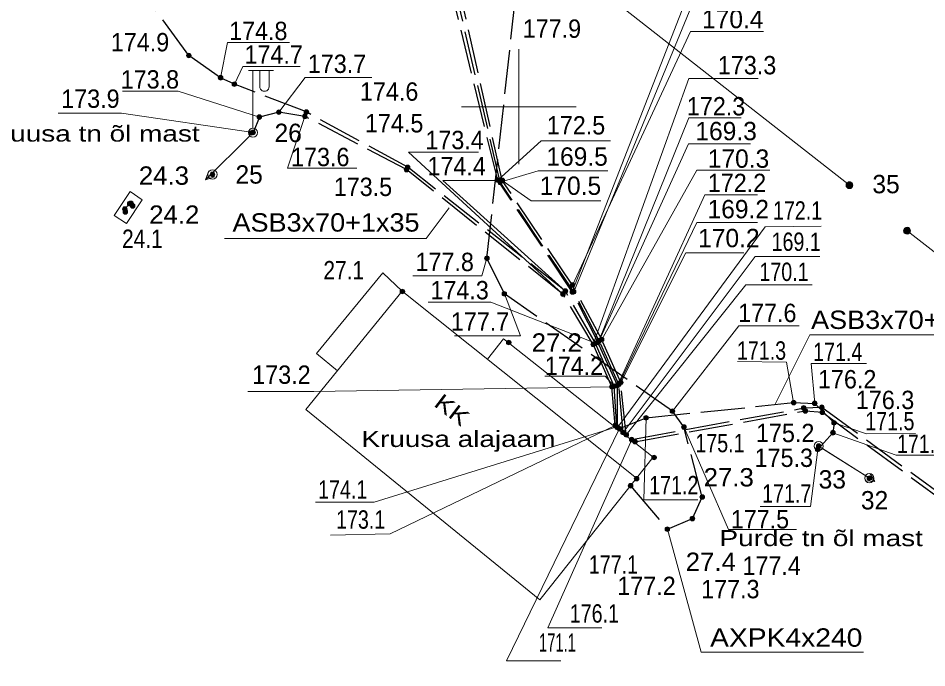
# Model space of a CAD drawing. Extents: x 640848 to 641163, y 6455598 to 6455912.
# Drawn here: x 640878.19 to 640917.77, y 6455725.56 to 6455753.86 of the extents above; entities that cross this region are included whole.
import ezdxf
from ezdxf.enums import TextEntityAlignment as Align

# ---------------------------------------------------------------- set-up
doc = ezdxf.new("R2010")
doc.units = 0
doc.header["$LTSCALE"] = 0.32
doc.header["$PDMODE"] = 32
doc.header["$PDSIZE"] = 0.16
doc.linetypes.add('LONG_DASHED', pattern=[7.5, 6, -1.5])
for name, color, linetype, lineweight in [('1', 7, 'Continuous', 13), ('10', 7, 'Continuous', 13), ('11', 7, 'Continuous', 13), ('12', 7, 'Continuous', 13), ('21', 7, 'Continuous', 13), ('28', 7, 'Continuous', 13), ('49', 7, 'Continuous', 13), ('54', 7, 'Continuous', 13), ('57', 7, 'Continuous', 13), ('61', 7, 'Continuous', 13), ('7', 7, 'Continuous', 13)]:
    doc.layers.add(name, color=color, linetype=linetype, lineweight=lineweight)
doc.layers.add('62', color=7, linetype='Continuous')

msp = doc.modelspace()

# ---------------------------------------------------------------- hatches: boundary and pattern name
at = {"layer": '28'}
for points in [[(640914.548, 6455746.58, 1), (640914.252, 6455746.58, 1)], [(640917.058, 6455744.6, 1), (640916.762, 6455744.6, 1)]]:
    msp.add_hatch(color=256, dxfattribs=at).paths.add_polyline_path(points)
at = {"layer": '54'}
for points in [[(640885.73, 6455752.23, 1), (640885.53, 6455752.23, 1)], [(640887.11, 6455751.26, 1), (640886.91, 6455751.26, 1)], [(640887.71, 6455750.98, 1), (640887.51, 6455750.98, 1)], [(640889.65, 6455749.76, 1), (640889.45, 6455749.76, 1)], [(640890.85, 6455749.77, 1), (640890.65, 6455749.77, 1)], [(640888.8, 6455749.55, 1), (640888.6, 6455749.55, 1)], [(640890.78, 6455749.58, 1), (640890.58, 6455749.58, 1)], [(640888.46, 6455748.86, 1), (640888.26, 6455748.86, 1)], [(640888.53, 6455748.88, 1), (640888.33, 6455748.88, 1)], [(640895.21, 6455747.26, 1), (640895.01, 6455747.26, 1)], [(640895.26, 6455747.36, 1), (640895.06, 6455747.36, 1)], [(640886.76, 6455747.05, 1), (640886.56, 6455747.05, 1)], [(640899.18, 6455746.8, 1), (640898.98, 6455746.8, 1)], [(640899.29, 6455746.71, 1), (640899.09, 6455746.71, 1)], [(640899.38, 6455746.79, 1), (640899.18, 6455746.79, 1)], [(640914.5, 6455746.63, 1), (640914.3, 6455746.63, 1)], [(640883.15, 6455745.78, 1), (640882.95, 6455745.78, 1)], [(640883.28, 6455745.68, 1), (640883.08, 6455745.68, 1)], [(640882.94, 6455745.54, 1), (640882.74, 6455745.54, 1)], [(640917.01, 6455744.6, 1), (640916.81, 6455744.6, 1)], [(640898.71, 6455743.4, 1), (640898.51, 6455743.4, 1)], [(640902.44, 6455742.23, 1), (640902.24, 6455742.23, 1)], [(640895.03, 6455741.95, 1), (640894.83, 6455741.95, 1)], [(640899.47, 6455741.85, 1), (640899.27, 6455741.85, 1)], [(640902.02, 6455741.84, 1), (640901.82, 6455741.84, 1)], [(640902.13, 6455741.97, 1), (640901.93, 6455741.97, 1)], [(640902.43, 6455741.93, 1), (640902.23, 6455741.93, 1)], [(640902.49, 6455741.94, 1), (640902.29, 6455741.94, 1)], [(640899.66, 6455739.73, 1), (640899.46, 6455739.73, 1)], [(640903.55, 6455739.73, 1), (640903.35, 6455739.73, 1)], [(640903.6, 6455739.81, 1), (640903.4, 6455739.81, 1)], [(640903.71, 6455739.86, 1), (640903.51, 6455739.86, 1)], [(640903.34, 6455739.65, 1), (640903.14, 6455739.65, 1)], [(640903.44, 6455739.7, 1), (640903.24, 6455739.7, 1)], [(640904.15, 6455737.8, 1), (640903.95, 6455737.8, 1)], [(640904.26, 6455737.83, 1), (640904.06, 6455737.83, 1)], [(640904.4, 6455737.86, 1), (640904.2, 6455737.86, 1)], [(640904.45, 6455737.9, 1), (640904.25, 6455737.9, 1)], [(640904.54, 6455737.99, 1), (640904.34, 6455737.99, 1)], [(640912.07, 6455737.11, 1), (640911.87, 6455737.11, 1)], [(640912.99, 6455737.08, 1), (640912.79, 6455737.08, 1)], [(640906.79, 6455736.74, 1), (640906.59, 6455736.74, 1)], [(640912.51, 6455736.88, 1), (640912.31, 6455736.88, 1)], [(640912.58, 6455736.75, 1), (640912.38, 6455736.75, 1)], [(640913.3, 6455736.91, 1), (640913.1, 6455736.91, 1)], [(640913.32, 6455736.69, 1), (640913.12, 6455736.69, 1)], [(640905.64, 6455736.45, 1), (640905.44, 6455736.45, 1)], [(640913.83, 6455736.23, 1), (640913.63, 6455736.23, 1)], [(640904.3, 6455736.12, 1), (640904.1, 6455736.12, 1)], [(640904.37, 6455736.05, 1), (640904.17, 6455736.05, 1)], [(640904.4, 6455736.03, 1), (640904.2, 6455736.03, 1)], [(640904.48, 6455735.98, 1), (640904.28, 6455735.98, 1)], [(640904.64, 6455735.81, 1), (640904.44, 6455735.81, 1)], [(640907.29, 6455736.05, 1), (640907.09, 6455736.05, 1)], [(640913.78, 6455735.8, 1), (640913.58, 6455735.8, 1)], [(640904.78, 6455735.71, 1), (640904.58, 6455735.71, 1)], [(640905.02, 6455735.5, 1), (640904.82, 6455735.5, 1)], [(640905.16, 6455735.41, 1), (640904.96, 6455735.41, 1)], [(640913.12, 6455735.07, 1), (640912.92, 6455735.07, 1)], [(640913.16, 6455735.22, 1), (640912.96, 6455735.22, 1)], [(640905.99, 6455734.72, 1), (640905.79, 6455734.72, 1)], [(640905.23, 6455733.8, 1), (640905.03, 6455733.8, 1)], [(640915.37, 6455733.82, 1), (640915.17, 6455733.82, 1)], [(640904.97, 6455733.49, 1), (640904.77, 6455733.49, 1)], [(640908.09, 6455733, 1), (640907.89, 6455733, 1)], [(640907.66, 6455732.06, 1), (640907.46, 6455732.06, 1)], [(640906.57, 6455731.6, 1), (640906.37, 6455731.6, 1)]]:
    msp.add_hatch(color=256, dxfattribs=at).paths.add_polyline_path(points)

# ---------------------------------------------------------------- linework, layer by layer
at = {"layer": '1'}
for p, q in [((640898.63, 6455739), (640899.34, 6455739.89)), ((640892.1, 6455738.49), (640891.19, 6455739.25)), ((640900.91, 6455728.52), (640890.73, 6455736.81)), ((640900.91, 6455728.52), (640905.13, 6455733.82))]:
    msp.add_line(p, q, dxfattribs=at)
for points in [[(640894.92, 6455741.96), (640894.08, 6455742.76), (640891.19, 6455739.25)], [(640890.73, 6455736.81), (640894.92, 6455741.96), (640905.13, 6455733.82)], [(640905.13, 6455733.82), (640905.85, 6455734.73), (640899.34, 6455739.89)]]:
    msp.add_lwpolyline(points, dxfattribs=at)
at = {"layer": '10'}
msp.add_lwpolyline([(640925.51, 6455793.03), (640907.36, 6455770.24), (640904.55, 6455766.88), (640898.43, 6455759.1), (640914.4, 6455746.58)], dxfattribs=at)
at = {"layer": '11'}
for p, q in [((640888.22, 6455751.57), (640889.32, 6455751.57)), ((640888.42, 6455751.57), (640888.42, 6455749.07)), ((640888.72, 6455751.57), (640888.72, 6455750.87)), ((640889.12, 6455751.57), (640889.12, 6455750.87))]:
    msp.add_line(p, q, dxfattribs=at)
msp.add_circle((640888.42, 6455748.87), 0.2, dxfattribs=at)
msp.add_arc((640888.92, 6455750.87), 0.2, 179.9393, 0.0607, dxfattribs=at)
at = {"layer": '12'}
for p, q in [((640888.28, 6455748.73), (640886.36, 6455746.82)), ((640915.27, 6455733.82), (640913.06, 6455735.22)), ((640913.23, 6455735.11), (640915.51, 6455733.67))]:
    msp.add_line(p, q, dxfattribs=at)
for points in [[(640886.75, 6455746.95), (640886.36, 6455746.82), (640886.5, 6455747.21)], [(640915.3, 6455734.01), (640915.51, 6455733.67), (640915.1, 6455733.71)]]:
    msp.add_lwpolyline(points, dxfattribs=at)
for centre in [(640888.42, 6455748.87), (640886.66, 6455747.05), (640913.06, 6455735.22), (640915.27, 6455733.82)]:
    msp.add_circle(centre, 0.2, dxfattribs=at)
at = {"layer": '21', "linetype": 'LONG_DASHED', "lineweight": 25}
for points in [[(640904.54, 6455735.81), (640904.35, 6455737.9), (640903.5, 6455739.81), (640902.39, 6455741.94), (640899.19, 6455746.71), (640896.28, 6455759.2), (640896.42, 6455760.25), (640897.71, 6455767.16), (640897.95, 6455767.64), (640904.64, 6455776.02), (640911.81, 6455784.49), (640918.3, 6455792.63), (640925.4, 6455800.81), (640931.53, 6455808.92)], [(640904.68, 6455735.71), (640904.44, 6455737.99), (640903.61, 6455739.86), (640902.34, 6455742.23), (640899.28, 6455746.79), (640896.51, 6455759.16), (640896.63, 6455760.02), (640897.99, 6455767.01), (640898.24, 6455767.68), (640904.76, 6455775.75), (640911.96, 6455784.32), (640918.56, 6455792.41), (640925.53, 6455800.61), (640931.75, 6455808.85)], [(640904.87, 6455733.49), (640906.47, 6455731.6), (640907.56, 6455732.06), (640907.99, 6455733), (640907.19, 6455736.05), (640906.69, 6455736.74), (640899.37, 6455741.85), (640898.61, 6455743.4), (640899.91, 6455755.22), (640899.62, 6455755.84), (640897.08, 6455759.81), (640897.14, 6455760.57), (640897.86, 6455765), (640906.03, 6455774.61), (640912.98, 6455783.87), (640919.95, 6455791.53), (640923.93, 6455794.95), (640927.26, 6455799.48), (640933, 6455807.97)], [(640904.27, 6455736.05), (640904.16, 6455737.83), (640903.34, 6455739.7), (640902.03, 6455741.97), (640895.16, 6455747.36), (640890.75, 6455749.77), (640887.61, 6455750.98), (640887.01, 6455751.26), (640885.63, 6455752.23), (640879.7, 6455760.37), (640879.57, 6455760.91), (640880.53, 6455762.11)], [(640904.3, 6455736.03), (640904.3, 6455737.86), (640903.45, 6455739.73), (640902.33, 6455741.93), (640899.08, 6455746.8), (640896.38, 6455757.87), (640896.47, 6455758.79), (640897, 6455759.09), (640897.69, 6455758.74), (640899.62, 6455757.14)], [(640904.2, 6455736.12), (640904.05, 6455737.8), (640903.24, 6455739.65), (640901.92, 6455741.84), (640895.11, 6455747.26), (640890.68, 6455749.58), (640889.55, 6455749.76), (640888.7, 6455749.55), (640888.43, 6455748.88)], [(640904.38, 6455735.98), (640905.54, 6455736.45), (640911.97, 6455737.11), (640912.89, 6455737.08), (640913.73, 6455736.23), (640913.68, 6455735.8), (640913.02, 6455735.07)], [(640904.92, 6455735.5), (640912.41, 6455736.88), (640913.2, 6455736.91), (640922.95, 6455729.79), (640930.43, 6455724.11), (640938.12, 6455717.94), (640946.84, 6455710.7), (640955.02, 6455704.51), (640963.27, 6455697.92), (640974.07, 6455689.36), (640982.67, 6455683.21), (640990.6, 6455676.44), (640999.5, 6455669.28), (641007.83, 6455662.81), (641011.79, 6455659.6), (641011.87, 6455659.13), (641011.62, 6455658.34), (641006.93, 6455653.09)], [(640905.06, 6455735.41), (640912.48, 6455736.75), (640913.22, 6455736.69), (640923.4, 6455729.23), (640930.22, 6455723.9), (640937.77, 6455717.49), (640946.69, 6455710.49), (640954.58, 6455703.74), (640963.11, 6455697.56), (640973.83, 6455689.06), (640982.16, 6455682.75), (640990.25, 6455676.05), (640999.28, 6455669.04), (641007.5, 6455662.42), (641010.95, 6455659.67), (641011.48, 6455659.07), (641011.46, 6455658.58), (641006.82, 6455653.08)]]:
    msp.add_lwpolyline(points, dxfattribs=at)
at = {"layer": '21'}
for points in [[(640896.97, 6455745.6), (640895.97, 6455744.26), (640887.18, 6455744.26)], [(640911.16, 6455737.05), (640912.67, 6455740.07), (640921.4, 6455740.07)], [(640906.47, 6455731.6), (640907.94, 6455726.24), (640915.01, 6455726.24)]]:
    msp.add_lwpolyline(points, dxfattribs=at)
at = {"layer": '28'}
msp.add_lwpolyline([(640916.91, 6455744.6), (640933.08, 6455732.03), (640951.32, 6455717.76), (640954.14, 6455715.43), (640957.92, 6455712.48)], dxfattribs=at)
for centre in [(640914.4, 6455746.58), (640916.91, 6455744.6)]:
    msp.add_circle(centre, 0.148, dxfattribs=at)
at = {"layer": '49'}
msp.add_lwpolyline([(640882.84, 6455745.54), (640883.05, 6455745.78), (640883.18, 6455745.68)], dxfattribs=at)
at = {"layer": '54'}
for centre in [(640885.63, 6455752.23), (640887.01, 6455751.26), (640887.61, 6455750.98), (640889.55, 6455749.76), (640890.75, 6455749.77), (640888.7, 6455749.55), (640890.68, 6455749.58), (640888.36, 6455748.86), (640888.43, 6455748.88), (640895.11, 6455747.26), (640895.16, 6455747.36), (640886.66, 6455747.05), (640899.08, 6455746.8), (640899.19, 6455746.71), (640899.28, 6455746.79), (640914.4, 6455746.63), (640883.05, 6455745.78), (640883.18, 6455745.68), (640882.84, 6455745.54), (640916.91, 6455744.6), (640898.61, 6455743.4), (640902.34, 6455742.23), (640894.93, 6455741.95), (640899.37, 6455741.85), (640901.92, 6455741.84), (640902.03, 6455741.97), (640902.33, 6455741.93), (640902.39, 6455741.94), (640899.56, 6455739.73), (640903.45, 6455739.73), (640903.5, 6455739.81), (640903.61, 6455739.86), (640903.24, 6455739.65), (640903.34, 6455739.7), (640904.05, 6455737.8), (640904.16, 6455737.83), (640904.3, 6455737.86), (640904.35, 6455737.9), (640904.44, 6455737.99), (640911.97, 6455737.11), (640912.89, 6455737.08), (640906.69, 6455736.74), (640912.41, 6455736.88), (640912.48, 6455736.75), (640913.2, 6455736.91), (640913.22, 6455736.69), (640905.54, 6455736.45), (640913.73, 6455736.23), (640904.2, 6455736.12), (640904.27, 6455736.05), (640904.3, 6455736.03), (640904.38, 6455735.98), (640904.54, 6455735.81), (640907.19, 6455736.05), (640913.68, 6455735.8), (640904.68, 6455735.71), (640904.92, 6455735.5), (640905.06, 6455735.41), (640913.02, 6455735.07), (640913.06, 6455735.22), (640905.89, 6455734.72), (640905.13, 6455733.8), (640915.27, 6455733.82), (640904.87, 6455733.49), (640907.99, 6455733), (640907.56, 6455732.06), (640906.47, 6455731.6)]:
    msp.add_circle(centre, 0.1, dxfattribs=at)
for p in [(640885.63, 6455752.23), (640887.01, 6455751.26), (640887.61, 6455750.98), (640889.55, 6455749.76), (640890.75, 6455749.77), (640888.7, 6455749.55), (640890.68, 6455749.58), (640888.36, 6455748.86), (640888.43, 6455748.88), (640895.11, 6455747.26), (640895.16, 6455747.36), (640886.66, 6455747.05), (640899.08, 6455746.8), (640899.19, 6455746.71), (640899.28, 6455746.79), (640914.4, 6455746.63), (640883.05, 6455745.78), (640883.18, 6455745.68), (640882.84, 6455745.54), (640916.91, 6455744.6), (640898.61, 6455743.4), (640902.34, 6455742.23), (640894.93, 6455741.95), (640899.37, 6455741.85), (640901.92, 6455741.84), (640902.03, 6455741.97), (640902.33, 6455741.93), (640902.39, 6455741.94), (640903.5, 6455739.81), (640903.61, 6455739.86), (640899.56, 6455739.73), (640903.24, 6455739.65), (640903.34, 6455739.7), (640903.45, 6455739.73), (640904.05, 6455737.8), (640904.16, 6455737.83), (640904.3, 6455737.86), (640904.35, 6455737.9), (640904.44, 6455737.99), (640911.97, 6455737.11), (640912.89, 6455737.08), (640906.69, 6455736.74), (640912.41, 6455736.88), (640912.48, 6455736.75), (640913.2, 6455736.91), (640913.22, 6455736.69), (640905.54, 6455736.45), (640913.73, 6455736.23), (640904.2, 6455736.12), (640904.27, 6455736.05), (640904.3, 6455736.03), (640904.38, 6455735.98), (640904.54, 6455735.81), (640907.19, 6455736.05), (640913.68, 6455735.8), (640904.68, 6455735.71), (640904.92, 6455735.5), (640905.06, 6455735.41), (640913.02, 6455735.07), (640913.06, 6455735.22), (640905.89, 6455734.72), (640905.13, 6455733.8), (640915.27, 6455733.82), (640904.87, 6455733.49), (640907.99, 6455733), (640907.56, 6455732.06), (640906.47, 6455731.6)]:
    msp.add_point(p, dxfattribs=at)
at = {"layer": '57'}
for points in [[(640902.33, 6455741.93), (640907.79, 6455755.94), (640910.97, 6455755.94)], [(640902.39, 6455741.94), (640907.62, 6455754.63), (640910.8, 6455754.63)], [(640902.34, 6455742.23), (640907.48, 6455753.28), (640910.66, 6455753.28)], [(640887.01, 6455751.26), (640887.31, 6455752.79), (640890.01, 6455752.79)], [(640887.61, 6455750.98), (640887.98, 6455751.75), (640890.48, 6455751.75)], [(640889.55, 6455749.76), (640890.7, 6455751.27), (640893.6, 6455751.27)], [(640903.24, 6455739.65), (640907.4, 6455751.23), (640910.43, 6455751.23)], [(640882.74, 6455750.67), (640885.16, 6455750.67), (640888.7, 6455749.55)], [(640879.93, 6455749.72), (640882.69, 6455749.72), (640888.43, 6455748.88)], [(640890.68, 6455749.58), (640889.92, 6455747.32), (640892.95, 6455747.32)], [(640903.45, 6455739.73), (640907.41, 6455749.52), (640909.69, 6455749.52)], [(640899.08, 6455746.8), (640900.97, 6455748.52), (640904, 6455748.52)], [(640903.5, 6455739.81), (640907.39, 6455748.39), (640910.09, 6455748.39)], [(640901.92, 6455741.84), (640895.2, 6455748.02), (640898.24, 6455748.02)], [(640899.19, 6455746.71), (640900.85, 6455747.2), (640903.88, 6455747.2)], [(640903.61, 6455739.86), (640907.75, 6455747.23), (640910.93, 6455747.23)], [(640899.28, 6455746.79), (640896.69, 6455746.79), (640902.03, 6455741.97)], [(640899.28, 6455746.79), (640900.54, 6455745.9), (640903.57, 6455745.9)], [(640904.3, 6455737.86), (640908.1, 6455746.16), (640910.4, 6455746.16)], [(640904.3, 6455736.03), (640910.73, 6455744.77), (640913.17, 6455744.8)], [(640904.35, 6455737.9), (640907.76, 6455744.95), (640910.39, 6455744.95)], [(640895.38, 6455742.64), (640898.39, 6455742.64), (640898.61, 6455743.4)], [(640904.44, 6455737.99), (640907.27, 6455743.64), (640909.8, 6455743.64)], [(640904.54, 6455735.81), (640910.3, 6455743.48), (640913.11, 6455743.48)], [(640904.68, 6455735.71), (640909.89, 6455742.24), (640912.78, 6455742.24)], [(640899.37, 6455741.85), (640900.07, 6455740.02), (640897.2, 6455740.02)], [(640896.05, 6455741.48), (640898.78, 6455741.48), (640903.34, 6455739.7)], [(640906.69, 6455736.74), (640909.59, 6455740.46), (640912.21, 6455740.46)], [(640909.53, 6455738.9), (640911.66, 6455738.87), (640911.97, 6455737.11)], [(640915.15, 6455738.82), (640912.73, 6455738.82), (640912.89, 6455737.08)], [(640901.14, 6455738.26), (640903.76, 6455738.26), (640904.16, 6455737.83)], [(640888.2, 6455737.6), (640891.07, 6455737.6), (640904.05, 6455737.8)], [(640907.8, 6455732.88), (640905.44, 6455732.88), (640905.54, 6455736.45)], [(640891.14, 6455732.78), (640893.7, 6455732.78), (640904.27, 6455736.05)], [(640891.8, 6455731.34), (640894.39, 6455731.39), (640904.2, 6455736.12)], [(640901.83, 6455725.86), (640899.47, 6455725.86), (640904.38, 6455735.98)], [(640907.19, 6455736.05), (640909.14, 6455731.58), (640912.09, 6455731.58)], [(640913.73, 6455736.23), (640915.15, 6455735.75), (640917.28, 6455735.77)], [(640903.62, 6455727.31), (640901.26, 6455727.31), (640904.92, 6455735.5)], [(640913.68, 6455735.8), (640916.44, 6455734.82), (640918.55, 6455734.82)], [(640913.02, 6455735.07), (640912.7, 6455732.59), (640910.51, 6455732.59)]]:
    msp.add_lwpolyline(points, dxfattribs=at)
at = {"layer": '61'}
for p, q in [((640900, 6455752.5), (640900, 6455747.5)), ((640897.5, 6455750), (640902.5, 6455750))]:
    msp.add_line(p, q, dxfattribs=at)
at = {"layer": '7'}
msp.add_lwpolyline([(640883.6, 6455745.95), (640882.91, 6455744.91), (640882.38, 6455745.26), (640883.08, 6455746.3)], close=True, dxfattribs=at)
for centre, radius in [((640883.112, 6455745.793), 0.1), ((640883.112, 6455745.793), 0.09), ((640883.112, 6455745.793), 0.08), ((640883.112, 6455745.793), 0.07), ((640883.112, 6455745.793), 0.06), ((640883.112, 6455745.793), 0.05), ((640883.112, 6455745.793), 0.04), ((640883.112, 6455745.793), 0.03), ((640883.112, 6455745.793), 0.02), ((640882.862, 6455745.419), 0.1), ((640882.862, 6455745.419), 0.09), ((640882.862, 6455745.419), 0.08), ((640882.862, 6455745.419), 0.07), ((640882.862, 6455745.419), 0.06), ((640882.862, 6455745.419), 0.05), ((640882.862, 6455745.419), 0.04), ((640882.862, 6455745.419), 0.03), ((640882.862, 6455745.419), 0.02)]:
    msp.add_circle(centre, radius, dxfattribs=at)

# ---------------------------------------------------------------- texts
at = {"layer": '21'}
for s, width, p in [('ASB3x70+1x35', 1.1, (640887.53, 6455744.56)), ('ASB3x70+1x35', 1.1, (640912.73, 6455740.32)), ('AXPK4x240', 1.15, (640908.33, 6455726.48))]:
    msp.add_text(s, height=0.8, dxfattribs=dict(at, width=width)).set_placement(p)
at = {"layer": '49'}
for s, p in [('170.4', (640907.98, 6455753.42)), ('169.3', (640907.69, 6455748.54)), ('169.5', (640901.2, 6455747.43)), ('170.3', (640908.23, 6455747.34)), ('170.5', (640900.91, 6455746.16)), ('169.2', (640908.22, 6455745.14)), ('170.2', (640907.81, 6455743.88))]:
    msp.add_text(s, height=0.8, dxfattribs=at).set_placement(p)
for s, width, p in [('174.8', 0.95, (640887.38, 6455752.9)), ('177.9', 0.95, (640900.17, 6455753)), ('174.9', 0.95, (640882.23, 6455752.41)), ('174.7', 0.95, (640888.05, 6455751.87)), ('173.7', 0.95, (640890.81, 6455751.47)), ('173.3', 0.95, (640908.67, 6455751.41)), ('173.8', 0.95, (640882.66, 6455750.79)), ('174.6', 0.95, (640893.08, 6455750.26)), ('173.9', 0.95, (640880.07, 6455749.95)), ('172.3', 0.95, (640907.32, 6455749.62)), ('174.5', 0.95, (640893.3, 6455748.88)), ('172.5', 0.95, (640901.22, 6455748.79)), ('173.4', 0.95, (640895.93, 6455748.15)), ('173.6', 0.95, (640890.08, 6455747.41)), ('174.4', 0.95, (640896.02, 6455747.01)), ('172.2', 0.95, (640908.23, 6455746.28)), ('173.5', 0.95, (640891.94, 6455746.11)), ('172.1', 0.8, (640911.07, 6455745.08)), ('169.1', 0.8, (640911.01, 6455743.72)), ('177.8', 0.95, (640895.5, 6455742.84)), ('170.1', 0.8, (640910.48, 6455742.41)), ('174.3', 0.95, (640896.15, 6455741.61)), ('177.6', 0.95, (640909.55, 6455740.62)), ('177.7', 0.95, (640897.04, 6455740.24)), ('171.3', 0.8, (640909.5, 6455738.98)), ('171.4', 0.8, (640912.82, 6455738.92)), ('174.2', 0.95, (640901.13, 6455738.31)), ('173.2', 0.95, (640888.39, 6455737.93)), ('176.2', 0.95, (640913.03, 6455737.73)), ('176.3', 0.95, (640914.68, 6455736.83)), ('171.5', 0.8, (640915.09, 6455735.91)), ('175.2', 0.95, (640910.33, 6455735.39)), ('175.1', 0.8, (640907.69, 6455734.95)), ('171.6', 0.8, (640916.47, 6455734.92)), ('175.3', 0.95, (640910.27, 6455734.31)), ('171.2', 0.8, (640905.68, 6455733.12)), ('174.1', 0.8, (640891.26, 6455732.93)), ('171.7', 0.8, (640910.6, 6455732.75)), ('173.1', 0.8, (640892.04, 6455731.62)), ('177.5', 0.95, (640909.23, 6455731.63)), ('177.1', 0.8, (640903.05, 6455729.66)), ('177.4', 0.95, (640909.74, 6455729.61)), ('177.2', 0.95, (640904.29, 6455728.73)), ('177.3', 0.95, (640907.94, 6455728.59)), ('176.1', 0.8, (640902.22, 6455727.53)), ('171.1', 0.6, (640900.88, 6455726.26))]:
    msp.add_text(s, height=0.8, dxfattribs=dict(at, width=width)).set_placement(p)
at = {"layer": '57', "width": 1.3}
for s, p in [('Kruusa tn õl mast', (640876.63, 6455748.48)), ('Purde tn õl mast', (640908.74, 6455730.86))]:
    msp.add_text(s, height=0.7, dxfattribs=at).set_placement(p)
at = {"layer": '57', "width": 1.25}
msp.add_text('KK', height=0.7, rotation=322.62, dxfattribs=at).set_placement((640896.877, 6455736.518), align=Align.CENTER)
at = {"layer": '57', "width": 1.3}
msp.add_text('Kruusa alajaam', height=0.7, dxfattribs=at).set_placement((640897.37, 6455735.18), align=Align.CENTER)
at = {"layer": '62'}
for s, p in [('26', (640889.36, 6455748.46)), ('25', (640887.66, 6455746.65)), ('35', (640915.4, 6455746.23)), ('33', (640913.06, 6455733.37)), ('32', (640914.9, 6455732.46))]:
    msp.add_text(s, height=0.8, dxfattribs=at).set_placement(p)
for s, width, p in [('24.3', 1.05, (640883.45, 6455746.6)), ('24.2', 1.05, (640883.9, 6455744.9)), ('24.1', 0.85, (640882.72, 6455743.85)), ('27.1', 0.85, (640891.49, 6455742.48)), ('27.2', 1.05, (640900.56, 6455739.33)), ('27.3', 1.05, (640908.05, 6455733.46)), ('27.4', 1.05, (640907.27, 6455729.78))]:
    msp.add_text(s, height=0.8, dxfattribs=dict(at, width=width)).set_placement(p)

doc.saveas('drawing.dxf')
